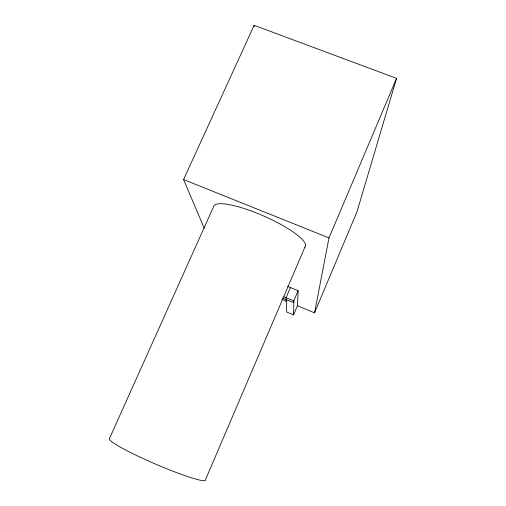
<?xml version="1.0" encoding="UTF-8"?>
<svg xmlns="http://www.w3.org/2000/svg" width="506" height="506" viewBox="0 0 506 506"><rect width="100%" height="100%" fill="white"/><g stroke="black" fill="none" stroke-linecap="round" stroke-linejoin="round"><path stroke-width="0.76" d="M293.777 300.861L293.739 302.67L282.531 298.034M290.425 287.534L286.092 297.68L286.63 312.006L293.569 314.89L293.847 300.887L298.097 290.691M293.569 314.89L297.433 305.769L298.167 290.722L287.534 286.345M297.433 305.769L314.53 312.847L329.001 237.921L396.546 78.373L254.138 25.3L183.57 179.554L204.203 228.231M396.546 78.373L357.002 211.717L314.53 312.847M183.57 179.554L329.001 237.921M283.923 296.788L293.847 300.887M281.867 299.324L286.908 301.412M254.138 25.3L254.284 26.875M304.795 247.371L205.525 479.65A52.384 5.009 23.3 0 1 157.309 464.85A52.384 5.009 23.3 0 1 109.454 438.594L213.734 206.359A50.069 11.037 23.8 0 1 265.821 216.954A50.069 11.037 23.8 0 1 304.795 247.371"/></g></svg>
